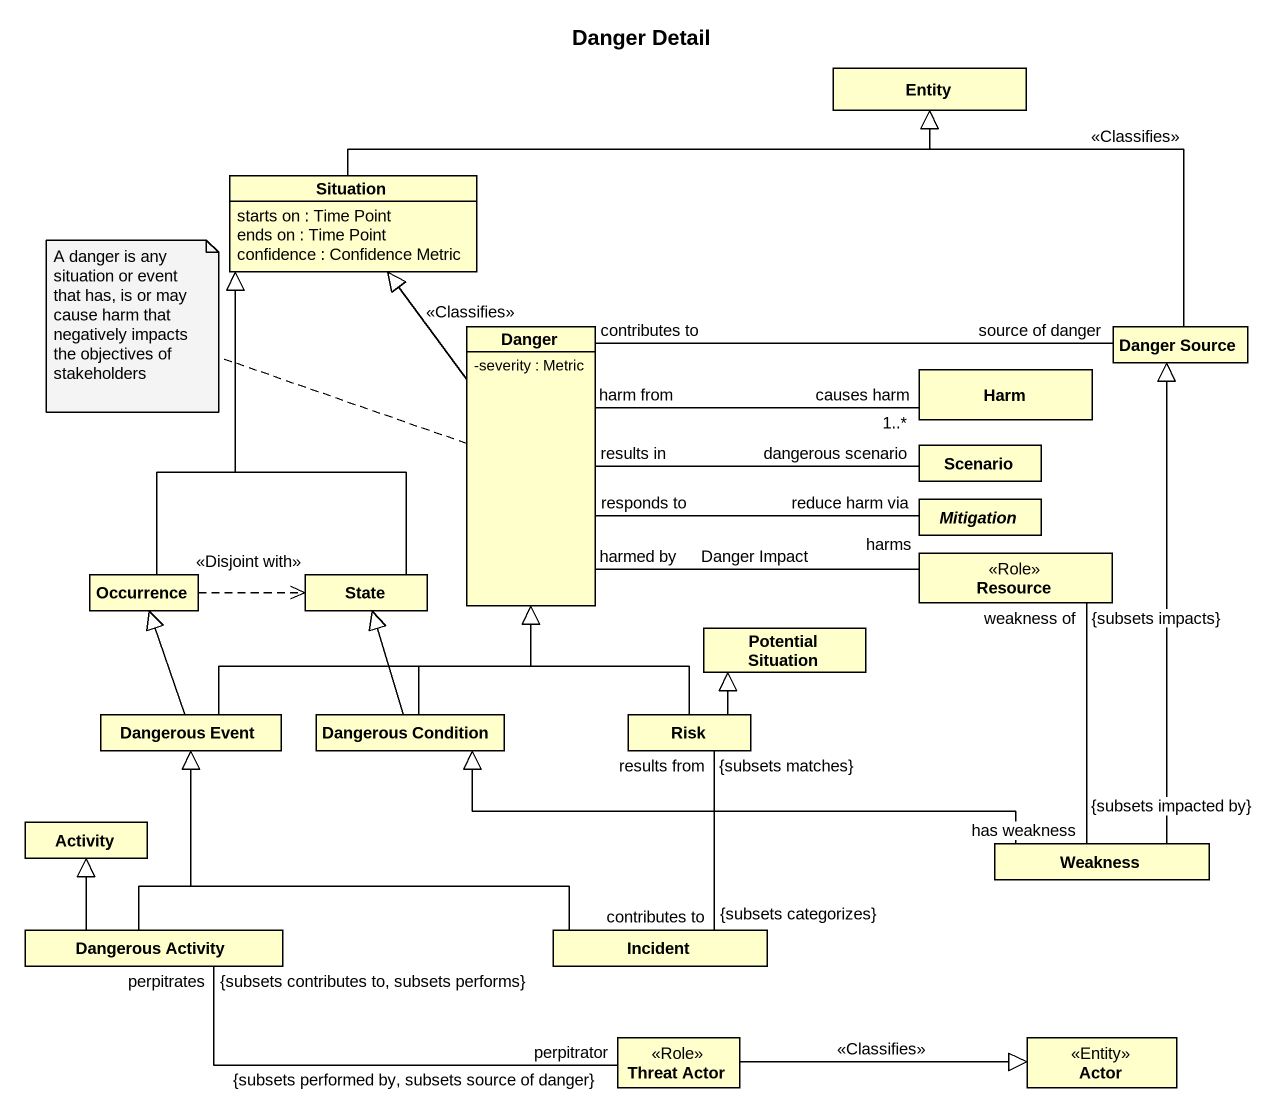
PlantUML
@startuml
title Danger Detail
hide circle
hide empty members
skinparam classAttributeIconSize 0
class "Entity" as Entity_
class Situation {
  starts on : Time Point
  ends on : Time Point
  confidence : Confidence Metric
}
class Danger {
  -severity : Metric
}
class "Danger Source" as Danger_Source
class Harm
class Scenario
class Resource <<Role>>
abstract class Mitigation
class Occurrence
class "State" as State_
class "Potential Situation" as Potential_Situation
class "Dangerous Event" as Dangerous_Event
class "Dangerous Condition" as Dangerous_Condition
class Risk
class Activity
class Weakness
class "Dangerous Activity" as Dangerous_Activity
class Incident
class "Threat Actor" as Threat_Actor <<Role>>
class "Actor" as Actor_ <<Entity>>
Situation -right-|> Entity_
Danger -up-|> Situation : <<Classifies>>
Danger "contributes to" -right- "source of danger" Danger_Source
Danger "harm from" -right- "causes harm\n1..*" Harm
Danger "results in" -right- "dangerous scenario" Scenario
Danger "harmed by" -right- "harms" Resource : Danger Impact
Danger "responds to" -right- "reduce harm via" Mitigation
Danger_Source -up-|> Entity_ : <<Classifies>>
Occurrence -up-|> Situation
Occurrence .right.> State_ : <<Disjoint with>>
State_ -up-|> Situation
Dangerous_Event -up-|> Danger
Dangerous_Event -up-|> Occurrence
Dangerous_Condition -up-|> Danger
Dangerous_Condition -up-|> State_
Risk -up-|> Danger
Risk -up-|> Potential_Situation
Risk "results from\n{subsets matches}" -- "contributes to\n{subsets categorizes}" Incident
Weakness -up-|> Danger_Source
Weakness "has weakness\n{subsets impacted by}" -up- "weakness of\n{subsets impacts}" Resource
Weakness -left-|> Dangerous_Condition
Dangerous_Activity -up-|> Dangerous_Event
Dangerous_Activity -up-|> Activity
Incident -left-|> Dangerous_Event
Threat_Actor "perpitrator\n{subsets performed by, subsets source of danger}" -left- "perpitrates\n{subsets contributes to, subsets performs}" Dangerous_Activity
Threat_Actor -right-|> Actor_ : <<Classifies>>
note left of Danger : A danger is any situation or event that has, is or may cause harm that negatively impacts the objectives of stakeholders
@enduml
